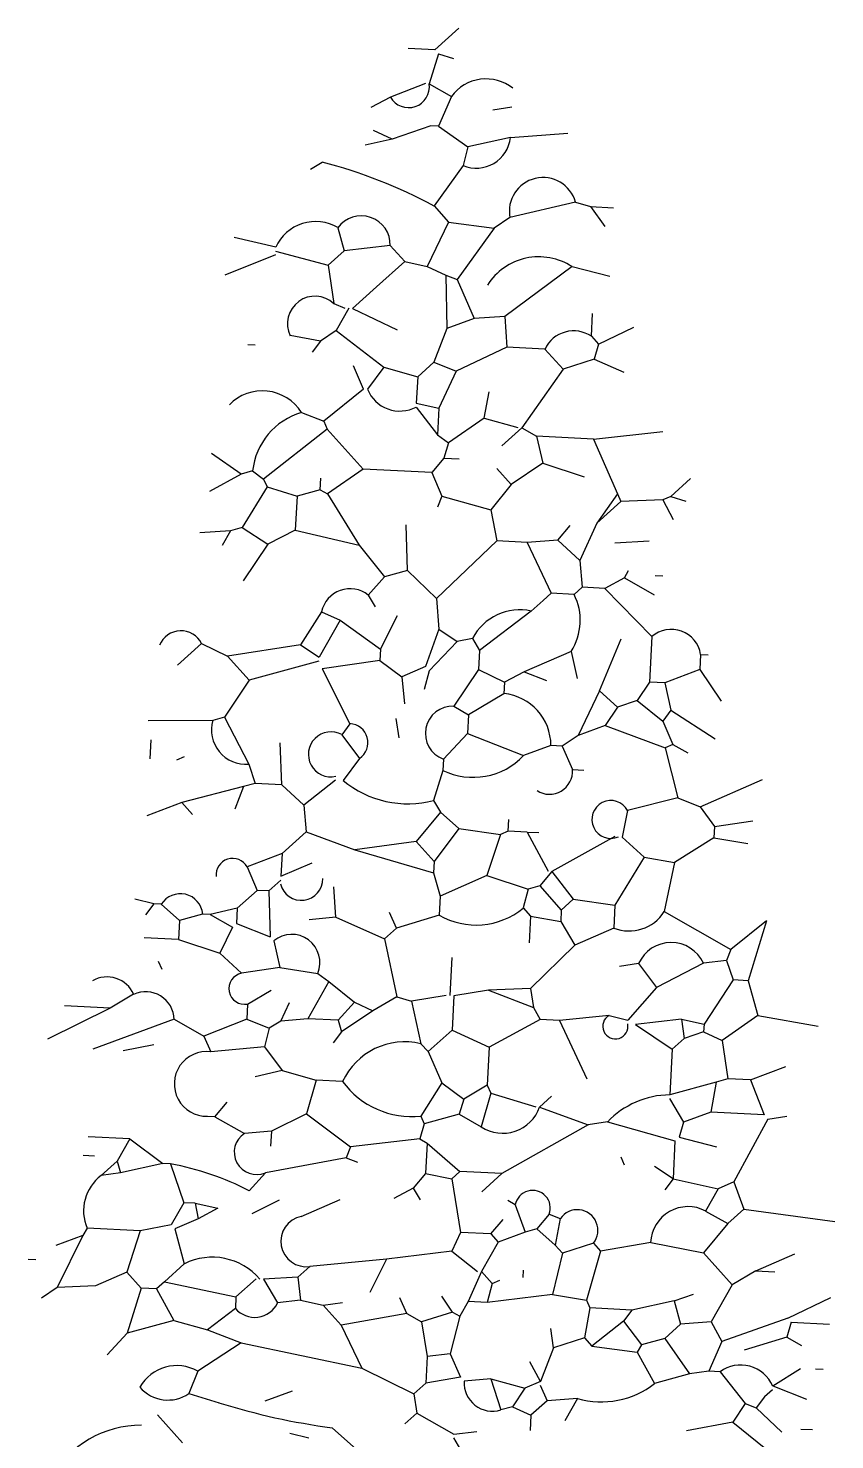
# Model space of a CAD drawing. Header units: millimetres. Extents: x 344.86 to 345.96, y 2530.2 to 2533.22.
# Drawn here: x 344.974 to 345.787, y 2531.794 to 2533.218 of the extents above; entities that cross this region are included whole.
import ezdxf

# ---------------------------------------------------------------- set-up
doc = ezdxf.new("R2010")
doc.units = ezdxf.units.MM
doc.header["$LTSCALE"] = 10
doc.layers.add('Vegetais', color=94, linetype='Continuous')

msp = doc.modelspace()

# ---------------------------------------------------------------- linework, layer by layer
at = {"layer": 'Vegetais'}
for p, q in [((345.3835, 2533.1965), (345.4077, 2533.2183)), ((345.3835, 2533.1965), (345.3566, 2533.1979)), ((345.3871, 2533.1925), (345.3778, 2533.1622)), ((345.3871, 2533.1925), (345.4022, 2533.1879)), ((345.374, 2533.1624), (345.3387, 2533.1489)), ((345.3778, 2533.1622), (345.4002, 2533.1495)), ((345.3387, 2533.1489), (345.3189, 2533.1384)), ((345.4002, 2533.1495), (345.3871, 2533.1195)), ((345.4612, 2533.1386), (345.4418, 2533.1358)), ((345.3403, 2533.1065), (345.3216, 2533.1152)), ((345.3795, 2533.1199), (345.3403, 2533.1065)), ((345.3871, 2533.1195), (345.3795, 2533.1199)), ((345.3871, 2533.1195), (345.4168, 2533.0987)), ((345.4596, 2533.108), (345.5175, 2533.1126)), ((345.3403, 2533.1065), (345.3131, 2533.1003)), ((345.4168, 2533.0987), (345.412, 2533.0797)), ((345.4596, 2533.108), (345.4168, 2533.0987)), ((345.258, 2533.0762), (345.2699, 2533.0833)), ((345.412, 2533.0797), (345.3829, 2533.039)), ((345.3829, 2533.039), (345.3974, 2533.0228)), ((345.5254, 2533.043), (345.4592, 2533.0273)), ((345.5254, 2533.043), (345.5405, 2533.0384)), ((345.5405, 2533.0384), (345.5635, 2533.0372)), ((345.5405, 2533.0384), (345.5548, 2533.0184)), ((345.4592, 2533.0273), (345.4432, 2533.0166)), ((345.2857, 2533.0171), (345.2921, 2532.9937)), ((345.3974, 2533.0228), (345.3759, 2532.9778)), ((345.3974, 2533.0228), (345.4432, 2533.0166)), ((345.4432, 2533.0166), (345.4059, 2532.9647)), ((345.2231, 2532.9973), (345.1813, 2533.0072)), ((345.3385, 2532.999), (345.2921, 2532.9937)), ((345.3385, 2532.999), (345.3531, 2532.9829)), ((345.2227, 2532.9897), (345.1717, 2532.9693)), ((345.2229, 2532.9935), (345.276, 2532.9792)), ((345.2921, 2532.9937), (345.276, 2532.9792)), ((345.3531, 2532.9829), (345.3248, 2532.9574)), ((345.3531, 2532.9829), (345.3759, 2532.9778)), ((345.276, 2532.9792), (345.2816, 2532.9405)), ((345.3759, 2532.9778), (345.3946, 2532.9691)), ((345.3946, 2532.9691), (345.3956, 2532.9153)), ((345.3946, 2532.9691), (345.4059, 2532.9647)), ((345.5219, 2532.9778), (345.454, 2532.9276)), ((345.5219, 2532.9778), (345.5599, 2532.9682)), ((345.3248, 2532.9574), (345.3006, 2532.9356)), ((345.4059, 2532.9647), (345.4231, 2532.9254)), ((345.2816, 2532.9405), (345.2929, 2532.936)), ((345.2968, 2532.9358), (345.2841, 2532.9134)), ((345.3006, 2532.9356), (345.3456, 2532.914)), ((345.4231, 2532.9254), (345.3956, 2532.9153)), ((345.454, 2532.9276), (345.4231, 2532.9254)), ((345.454, 2532.9276), (345.4562, 2532.8967)), ((345.5413, 2532.9076), (345.5425, 2532.9306)), ((345.2841, 2532.9134), (345.2681, 2532.9027)), ((345.2841, 2532.9134), (345.3321, 2532.8763)), ((345.3956, 2532.9153), (345.3823, 2532.8814)), ((345.5486, 2532.8996), (345.5841, 2532.9169)), ((345.2025, 2532.8985), (345.1949, 2532.8989)), ((345.2681, 2532.9027), (345.2377, 2532.9082)), ((345.2681, 2532.9027), (345.2599, 2532.8916)), ((345.4562, 2532.8967), (345.4049, 2532.8725)), ((345.4945, 2532.8947), (345.4562, 2532.8967)), ((345.5413, 2532.9076), (345.5486, 2532.8996)), ((345.5486, 2532.8996), (345.544, 2532.8844)), ((345.3823, 2532.8814), (345.3662, 2532.8668)), ((345.3823, 2532.8814), (345.4049, 2532.8725)), ((345.4945, 2532.8947), (345.5127, 2532.8745)), ((345.544, 2532.8844), (345.5127, 2532.8745)), ((345.544, 2532.8844), (345.574, 2532.8713)), ((345.3117, 2532.8543), (345.3014, 2532.8779)), ((345.3321, 2532.8763), (345.3156, 2532.8541)), ((345.3321, 2532.8763), (345.3662, 2532.8668)), ((345.3662, 2532.8668), (345.3648, 2532.84)), ((345.4049, 2532.8725), (345.3876, 2532.835)), ((345.5127, 2532.8745), (345.4711, 2532.8152)), ((345.3117, 2532.8543), (345.2716, 2532.8218)), ((345.3648, 2532.84), (345.3876, 2532.835)), ((345.4332, 2532.8249), (345.4384, 2532.8515)), ((345.249, 2532.8307), (345.2716, 2532.8218)), ((345.3646, 2532.8362), (345.3862, 2532.8081)), ((345.3876, 2532.835), (345.3862, 2532.8081)), ((345.4332, 2532.8249), (345.3973, 2532.7999)), ((345.4332, 2532.8249), (345.4673, 2532.8154)), ((345.275, 2532.814), (345.2109, 2532.7635)), ((345.2716, 2532.8218), (345.275, 2532.814)), ((345.275, 2532.814), (345.3113, 2532.7736)), ((345.4711, 2532.8152), (345.451, 2532.797)), ((345.4711, 2532.8152), (345.4861, 2532.8067)), ((345.5436, 2532.8037), (345.6132, 2532.8116)), ((345.3862, 2532.8081), (345.3973, 2532.7999)), ((345.3973, 2532.7999), (345.3926, 2532.7847)), ((345.4861, 2532.8067), (345.4923, 2532.7795)), ((345.5436, 2532.8037), (345.4861, 2532.8067)), ((345.5436, 2532.8037), (345.5676, 2532.7486)), ((345.1881, 2532.7685), (345.1584, 2532.7893)), ((345.3926, 2532.7847), (345.3803, 2532.77)), ((345.3926, 2532.7847), (345.408, 2532.7839)), ((345.1881, 2532.7685), (345.1564, 2532.751)), ((345.1998, 2532.7718), (345.1881, 2532.7685)), ((345.1998, 2532.7718), (345.2109, 2532.7635)), ((345.3113, 2532.7736), (345.2754, 2532.7486)), ((345.3803, 2532.77), (345.3113, 2532.7736)), ((345.3803, 2532.77), (345.3906, 2532.7464)), ((345.4604, 2532.7581), (345.4459, 2532.7742)), ((345.4923, 2532.7795), (345.4604, 2532.7581)), ((345.4923, 2532.7795), (345.5339, 2532.7658)), ((345.2143, 2532.7556), (345.1891, 2532.7147)), ((345.2109, 2532.7635), (345.2143, 2532.7556)), ((345.2143, 2532.7556), (345.2446, 2532.7464)), ((345.268, 2532.7528), (345.2686, 2532.7643)), ((345.4604, 2532.7581), (345.4399, 2532.7323)), ((345.6213, 2532.7458), (345.6414, 2532.764)), ((345.2446, 2532.7464), (345.2428, 2532.7118)), ((345.268, 2532.7528), (345.2446, 2532.7464)), ((345.268, 2532.7528), (345.2754, 2532.7486)), ((345.2754, 2532.7486), (345.3073, 2532.6969)), ((345.3906, 2532.7464), (345.3862, 2532.7351)), ((345.3906, 2532.7464), (345.4399, 2532.7323)), ((345.5676, 2532.7486), (345.5468, 2532.719)), ((345.571, 2532.7408), (345.5468, 2532.719)), ((345.5676, 2532.7486), (345.571, 2532.7408)), ((345.6134, 2532.7424), (345.571, 2532.7408)), ((345.6213, 2532.7458), (345.6134, 2532.7424)), ((345.6134, 2532.7424), (345.6239, 2532.7226)), ((345.6213, 2532.7458), (345.6364, 2532.7412)), ((345.4399, 2532.7323), (345.4459, 2532.7012)), ((345.1774, 2532.7114), (345.1465, 2532.7092)), ((345.1774, 2532.7114), (345.1689, 2532.6965)), ((345.1891, 2532.7147), (345.1774, 2532.7114)), ((345.1891, 2532.7147), (345.2151, 2532.6979)), ((345.2428, 2532.7118), (345.2151, 2532.6979)), ((345.2428, 2532.7118), (345.3073, 2532.6969)), ((345.356, 2532.6713), (345.3545, 2532.7175)), ((345.5075, 2532.7018), (345.5198, 2532.7165)), ((345.5468, 2532.719), (345.5295, 2532.6814)), ((345.2151, 2532.6979), (345.1901, 2532.6608)), ((345.3073, 2532.6969), (345.3326, 2532.6649)), ((345.4459, 2532.7012), (345.3852, 2532.6429)), ((345.4766, 2532.6996), (345.4459, 2532.7012)), ((345.5075, 2532.7018), (345.4766, 2532.6996)), ((345.4766, 2532.6996), (345.5008, 2532.6483)), ((345.5075, 2532.7018), (345.5295, 2532.6814)), ((345.5997, 2532.7008), (345.565, 2532.6988)), ((345.356, 2532.6713), (345.3326, 2532.6649)), ((345.356, 2532.6713), (345.3852, 2532.6429)), ((345.5295, 2532.6814), (345.5319, 2532.6544)), ((345.5747, 2532.6637), (345.5789, 2532.6712)), ((345.3326, 2532.6649), (345.3162, 2532.6465)), ((345.5319, 2532.6544), (345.5238, 2532.6471)), ((345.5549, 2532.6532), (345.5319, 2532.6544)), ((345.5747, 2532.6637), (345.5549, 2532.6532)), ((345.5549, 2532.6532), (345.6023, 2532.6046)), ((345.5747, 2532.6637), (345.6045, 2532.6468)), ((345.6132, 2532.6655), (345.6055, 2532.6659)), ((345.3162, 2532.6465), (345.3233, 2532.6346)), ((345.3852, 2532.6429), (345.3874, 2532.612)), ((345.4928, 2532.6411), (345.4807, 2532.6302)), ((345.5008, 2532.6483), (345.4928, 2532.6411)), ((345.5238, 2532.6471), (345.5008, 2532.6483)), ((345.2692, 2532.6297), (345.2482, 2532.5962)), ((345.2692, 2532.6297), (345.288, 2532.6211)), ((345.3287, 2532.592), (345.3459, 2532.6257)), ((345.4807, 2532.6302), (345.4286, 2532.5906)), ((345.288, 2532.6211), (345.2668, 2532.5837)), ((345.288, 2532.6211), (345.3287, 2532.592)), ((345.3874, 2532.612), (345.3739, 2532.5743)), ((345.3874, 2532.612), (345.406, 2532.5995)), ((345.1483, 2532.5976), (345.1241, 2532.5758)), ((345.1483, 2532.5976), (345.1746, 2532.5847)), ((345.2482, 2532.5962), (345.1746, 2532.5847)), ((345.2482, 2532.5962), (345.2668, 2532.5837)), ((345.406, 2532.5995), (345.3776, 2532.5702)), ((345.4215, 2532.6025), (345.406, 2532.5995)), ((345.4215, 2532.6025), (345.4286, 2532.5906)), ((345.5495, 2532.5497), (345.5715, 2532.6024)), ((345.6023, 2532.6046), (345.5999, 2532.5586)), ((345.1746, 2532.5847), (345.1964, 2532.5605)), ((345.3287, 2532.592), (345.3281, 2532.5805)), ((345.4286, 2532.5906), (345.4276, 2532.5714)), ((345.5208, 2532.5896), (345.4736, 2532.569)), ((345.5208, 2532.5896), (345.5271, 2532.5624)), ((345.6514, 2532.5866), (345.6506, 2532.5713)), ((345.6514, 2532.5866), (345.659, 2532.5862)), ((345.2666, 2532.5799), (345.1964, 2532.5605)), ((345.3281, 2532.5805), (345.27, 2532.572)), ((345.27, 2532.572), (345.2979, 2532.5167)), ((345.3281, 2532.5805), (345.3503, 2532.564)), ((345.3739, 2532.5743), (345.3503, 2532.564)), ((345.3776, 2532.5702), (345.3727, 2532.5513)), ((345.4276, 2532.5714), (345.4026, 2532.5343)), ((345.4276, 2532.5714), (345.4538, 2532.5585)), ((345.4736, 2532.569), (345.4538, 2532.5585)), ((345.4736, 2532.569), (345.4962, 2532.5602)), ((345.6506, 2532.5713), (345.6153, 2532.5578)), ((345.6506, 2532.5713), (345.672, 2532.5394)), ((345.1964, 2532.5605), (345.1714, 2532.5234)), ((345.3503, 2532.564), (345.3528, 2532.5369)), ((345.4538, 2532.5585), (345.4532, 2532.547)), ((345.5999, 2532.5586), (345.5874, 2532.54)), ((345.6153, 2532.5578), (345.5999, 2532.5586)), ((345.6153, 2532.5578), (345.6215, 2532.5305)), ((345.4532, 2532.547), (345.4175, 2532.5258)), ((345.5495, 2532.5497), (345.5279, 2532.5047)), ((345.5495, 2532.5497), (345.5678, 2532.5334)), ((345.5874, 2532.54), (345.5678, 2532.5334)), ((345.5874, 2532.54), (345.6132, 2532.5194)), ((345.4026, 2532.5343), (345.4175, 2532.5258)), ((345.4175, 2532.5258), (345.4165, 2532.5067)), ((345.5678, 2532.5334), (345.5553, 2532.5148)), ((345.6215, 2532.5305), (345.6132, 2532.5194)), ((345.6215, 2532.5305), (345.6661, 2532.5013)), ((345.1597, 2532.5201), (345.0943, 2532.5197)), ((345.1714, 2532.5234), (345.1597, 2532.5201)), ((345.1714, 2532.5234), (345.1958, 2532.476)), ((345.2979, 2532.5167), (345.2896, 2532.5056)), ((345.3443, 2532.522), (345.3471, 2532.5026)), ((345.5553, 2532.5148), (345.5279, 2532.5047)), ((345.5553, 2532.5148), (345.6157, 2532.4924)), ((345.6132, 2532.5194), (345.6235, 2532.4958)), ((345.0971, 2532.5004), (345.0961, 2532.4812)), ((345.2293, 2532.455), (345.2277, 2532.4974)), ((345.2896, 2532.5056), (345.3076, 2532.4816)), ((345.4165, 2532.5067), (345.3921, 2532.481)), ((345.4165, 2532.5067), (345.473, 2532.4845)), ((345.5279, 2532.5047), (345.512, 2532.494)), ((345.1308, 2532.4832), (345.1229, 2532.4798)), ((345.5005, 2532.4946), (345.473, 2532.4845)), ((345.512, 2532.494), (345.5005, 2532.4946)), ((345.512, 2532.494), (345.5223, 2532.4704)), ((345.6235, 2532.4958), (345.6157, 2532.4924)), ((345.6157, 2532.4924), (345.6284, 2532.4418)), ((345.6235, 2532.4958), (345.6385, 2532.4874)), ((345.1958, 2532.476), (345.2024, 2532.4564)), ((345.3076, 2532.4816), (345.291, 2532.4594)), ((345.3915, 2532.4695), (345.3822, 2532.4393)), ((345.3921, 2532.481), (345.3915, 2532.4695)), ((345.5223, 2532.4704), (345.5338, 2532.4698)), ((345.2024, 2532.4564), (345.1907, 2532.4532)), ((345.2293, 2532.455), (345.2024, 2532.4564)), ((345.2293, 2532.455), (345.2513, 2532.4346)), ((345.2834, 2532.4598), (345.2513, 2532.4346)), ((345.651, 2532.4329), (345.7139, 2532.4603)), ((345.1907, 2532.4532), (345.1284, 2532.4372)), ((345.1907, 2532.4532), (345.1819, 2532.4306)), ((345.6284, 2532.4418), (345.5778, 2532.429)), ((345.6284, 2532.4418), (345.651, 2532.4329)), ((345.1284, 2532.4372), (345.0931, 2532.4237)), ((345.1284, 2532.4372), (345.1393, 2532.4251)), ((345.2513, 2532.4346), (345.2537, 2532.4076)), ((345.3893, 2532.4274), (345.3647, 2532.3979)), ((345.3822, 2532.4393), (345.3893, 2532.4274)), ((345.3893, 2532.4274), (345.4077, 2532.411)), ((345.5778, 2532.429), (345.5725, 2532.4024)), ((345.651, 2532.4329), (345.6653, 2532.4129)), ((345.4575, 2532.4084), (345.4581, 2532.4199)), ((345.6653, 2532.4129), (345.6647, 2532.4014)), ((345.6653, 2532.4129), (345.7041, 2532.4186)), ((345.2537, 2532.4076), (345.2295, 2532.3858)), ((345.2537, 2532.4076), (345.3027, 2532.3896)), ((345.3647, 2532.3979), (345.3027, 2532.3896)), ((345.3647, 2532.3979), (345.3828, 2532.3777)), ((345.4077, 2532.411), (345.3828, 2532.3777)), ((345.4077, 2532.411), (345.4496, 2532.405)), ((345.4496, 2532.405), (345.4359, 2532.3634)), ((345.4575, 2532.4084), (345.4496, 2532.405)), ((345.4767, 2532.4074), (345.4575, 2532.4084)), ((345.4767, 2532.4074), (345.4977, 2532.3679)), ((345.4767, 2532.4074), (345.4882, 2532.4068)), ((345.5648, 2532.4028), (345.5015, 2532.3677)), ((345.5725, 2532.4024), (345.5945, 2532.382)), ((345.6647, 2532.4014), (345.625, 2532.3766)), ((345.6647, 2532.4014), (345.699, 2532.3958)), ((345.2295, 2532.3858), (345.1942, 2532.3723)), ((345.2295, 2532.3858), (345.2283, 2532.3628)), ((345.3027, 2532.3896), (345.3822, 2532.3662)), ((345.1942, 2532.3723), (345.2045, 2532.3486)), ((345.2283, 2532.3628), (345.2598, 2532.3765)), ((345.3828, 2532.3777), (345.3822, 2532.3662)), ((345.5945, 2532.382), (345.5651, 2532.3336)), ((345.5945, 2532.382), (345.625, 2532.3766)), ((345.625, 2532.3766), (345.6147, 2532.3272)), ((345.2281, 2532.3589), (345.216, 2532.348)), ((345.3822, 2532.3662), (345.3887, 2532.3428)), ((345.4359, 2532.3634), (345.3887, 2532.3428)), ((345.4359, 2532.3634), (345.4775, 2532.3497)), ((345.5015, 2532.3677), (345.4892, 2532.353)), ((345.5015, 2532.3677), (345.5231, 2532.3396)), ((345.2045, 2532.3486), (345.1843, 2532.3305)), ((345.216, 2532.348), (345.2045, 2532.3486)), ((345.216, 2532.348), (345.2174, 2532.3018)), ((345.2838, 2532.3214), (345.2816, 2532.3523)), ((345.3887, 2532.3428), (345.3877, 2532.3237)), ((345.4775, 2532.3497), (345.4726, 2532.3308)), ((345.4892, 2532.353), (345.4775, 2532.3497)), ((345.4892, 2532.353), (345.511, 2532.3287)), ((345.1, 2532.3349), (345.081, 2532.3397)), ((345.1, 2532.3349), (345.0917, 2532.3238)), ((345.1076, 2532.3345), (345.1, 2532.3349)), ((345.1076, 2532.3345), (345.126, 2532.3182)), ((345.1843, 2532.3305), (345.1571, 2532.3242)), ((345.1843, 2532.3305), (345.1835, 2532.3151)), ((345.3447, 2532.3105), (345.3379, 2532.3263)), ((345.4726, 2532.3308), (345.4799, 2532.3227)), ((345.511, 2532.3287), (345.5104, 2532.3172)), ((345.5231, 2532.3396), (345.511, 2532.3287)), ((345.5231, 2532.3396), (345.5651, 2532.3336)), ((345.5651, 2532.3336), (345.5639, 2532.3106)), ((345.6147, 2532.3272), (345.6819, 2532.289)), ((345.126, 2532.3182), (345.125, 2532.299)), ((345.1494, 2532.3246), (345.126, 2532.3182)), ((345.1571, 2532.3242), (345.1494, 2532.3246)), ((345.1571, 2532.3242), (345.1795, 2532.3115)), ((345.1795, 2532.3115), (345.1666, 2532.2853)), ((345.1835, 2532.3151), (345.2174, 2532.3018)), ((345.2838, 2532.3214), (345.2568, 2532.319)), ((345.2838, 2532.3214), (345.3326, 2532.2996)), ((345.3877, 2532.3237), (345.3447, 2532.3105)), ((345.4799, 2532.3227), (345.4785, 2532.2958)), ((345.4799, 2532.3227), (345.5104, 2532.3172)), ((345.5104, 2532.3172), (345.5245, 2532.2934)), ((345.718, 2532.3179), (345.6819, 2532.289)), ((345.718, 2532.3179), (345.6995, 2532.2574)), ((345.125, 2532.299), (345.0905, 2532.3008)), ((345.125, 2532.299), (345.1666, 2532.2853)), ((345.2211, 2532.2978), (345.2273, 2532.2706)), ((345.3447, 2532.3105), (345.3326, 2532.2996)), ((345.3326, 2532.2996), (345.345, 2532.2413)), ((345.5639, 2532.3106), (345.5245, 2532.2934)), ((345.1666, 2532.2853), (345.1886, 2532.2649)), ((345.5245, 2532.2934), (345.4799, 2532.2496)), ((345.6819, 2532.289), (345.6775, 2532.2777)), ((345.1046, 2532.277), (345.1081, 2532.2691)), ((345.2273, 2532.2706), (345.1886, 2532.2649)), ((345.2273, 2532.2706), (345.2654, 2532.2647)), ((345.3988, 2532.2424), (345.4008, 2532.2807)), ((345.5889, 2532.2747), (345.5695, 2532.2719)), ((345.5889, 2532.2747), (345.6068, 2532.2507)), ((345.6543, 2532.2751), (345.6068, 2532.2507)), ((345.6775, 2532.2777), (345.6543, 2532.2751)), ((345.6775, 2532.2777), (345.6841, 2532.2582)), ((345.2765, 2532.2565), (345.2554, 2532.2191)), ((345.2654, 2532.2647), (345.2765, 2532.2565)), ((345.2765, 2532.2565), (345.3024, 2532.2359)), ((345.6841, 2532.2582), (345.6549, 2532.2136)), ((345.6995, 2532.2574), (345.6841, 2532.2582)), ((345.6995, 2532.2574), (345.7091, 2532.2222)), ((345.0798, 2532.2437), (345.056, 2532.2296)), ((345.1946, 2532.2338), (345.2184, 2532.248)), ((345.345, 2532.2413), (345.3211, 2532.2272)), ((345.345, 2532.2413), (345.3601, 2532.2367)), ((345.395, 2532.2426), (345.3601, 2532.2367)), ((345.4027, 2532.2422), (345.4009, 2532.2077)), ((345.4376, 2532.248), (345.4027, 2532.2422)), ((345.4799, 2532.2496), (345.4376, 2532.248)), ((345.4376, 2532.248), (345.4828, 2532.2303)), ((345.4799, 2532.2496), (345.4828, 2532.2303)), ((345.6068, 2532.2507), (345.5782, 2532.2176)), ((345.056, 2532.2296), (344.9929, 2532.1983)), ((345.056, 2532.2296), (345.01, 2532.232)), ((345.1946, 2532.2338), (345.1938, 2532.2185)), ((345.2283, 2532.2167), (345.237, 2532.2355)), ((345.3024, 2532.2359), (345.286, 2532.2175)), ((345.3211, 2532.2272), (345.2893, 2532.2058)), ((345.3024, 2532.2359), (345.3211, 2532.2272)), ((345.3601, 2532.2367), (345.3694, 2532.1939)), ((345.4828, 2532.2303), (345.4898, 2532.2184)), ((345.1208, 2532.2185), (345.0385, 2532.1882)), ((345.1208, 2532.2185), (345.1507, 2532.2015)), ((345.1938, 2532.2185), (345.1507, 2532.2015)), ((345.1938, 2532.2185), (345.2164, 2532.2096)), ((345.2283, 2532.2167), (345.2164, 2532.2096)), ((345.2554, 2532.2191), (345.2283, 2532.2167)), ((345.286, 2532.2175), (345.2554, 2532.2191)), ((345.286, 2532.2175), (345.2893, 2532.2058)), ((345.4898, 2532.2184), (345.4384, 2532.1903)), ((345.509, 2532.2174), (345.4898, 2532.2184)), ((345.5592, 2532.2224), (345.509, 2532.2174)), ((345.509, 2532.2174), (345.5367, 2532.1583)), ((345.5592, 2532.2224), (345.5782, 2532.2176)), ((345.6321, 2532.2186), (345.5857, 2532.2133)), ((345.5857, 2532.2133), (345.6228, 2532.1883)), ((345.6321, 2532.2186), (345.6549, 2532.2136)), ((345.6321, 2532.2186), (345.6349, 2532.1992)), ((345.6549, 2532.2136), (345.6545, 2532.2059)), ((345.7091, 2532.2222), (345.6732, 2532.1972)), ((345.7091, 2532.2222), (345.7701, 2532.2114)), ((345.1507, 2532.2015), (345.1575, 2532.1858)), ((345.2164, 2532.2096), (345.2116, 2532.1907)), ((345.2893, 2532.2058), (345.281, 2532.1947)), ((345.4009, 2532.2077), (345.3766, 2532.1859)), ((345.4009, 2532.2077), (345.4384, 2532.1903)), ((345.6349, 2532.1992), (345.6228, 2532.1883)), ((345.6545, 2532.2059), (345.6349, 2532.1992)), ((345.6545, 2532.2059), (345.6732, 2532.1972)), ((345.1002, 2532.1927), (345.0691, 2532.1866)), ((345.2116, 2532.1907), (345.1575, 2532.1858)), ((345.2116, 2532.1907), (345.2296, 2532.1667)), ((345.3694, 2532.1939), (345.3766, 2532.1859)), ((345.3766, 2532.1859), (345.3904, 2532.1544)), ((345.4384, 2532.1903), (345.4364, 2532.152)), ((345.6228, 2532.1883), (345.6204, 2532.1423)), ((345.6732, 2532.1972), (345.6789, 2532.1585)), ((345.7019, 2532.1573), (345.7372, 2532.1708)), ((345.2296, 2532.1667), (345.2023, 2532.1604)), ((345.2296, 2532.1667), (345.2637, 2532.1572)), ((345.2637, 2532.1572), (345.2542, 2532.1231)), ((345.2905, 2532.1558), (345.2637, 2532.1572)), ((345.6672, 2532.1552), (345.6204, 2532.1423)), ((345.6672, 2532.1552), (345.6618, 2532.1248)), ((345.6789, 2532.1585), (345.6672, 2532.1552)), ((345.7019, 2532.1573), (345.6789, 2532.1585)), ((345.7019, 2532.1573), (345.7154, 2532.122)), ((345.3904, 2532.1544), (345.3694, 2532.1209)), ((345.3904, 2532.1544), (345.4126, 2532.1378)), ((345.4364, 2532.152), (345.4126, 2532.1378)), ((345.4398, 2532.1441), (345.4303, 2532.11)), ((345.4364, 2532.152), (345.4398, 2532.1441)), ((345.4398, 2532.1441), (345.4852, 2532.1302)), ((345.489, 2532.13), (345.5011, 2532.1409)), ((345.1618, 2532.1202), (345.1741, 2532.135)), ((345.4126, 2532.1378), (345.4079, 2532.1227)), ((345.489, 2532.13), (345.5381, 2532.112)), ((345.6202, 2532.1385), (345.6343, 2532.1147)), ((345.1618, 2532.1202), (345.1541, 2532.1206)), ((345.1618, 2532.1202), (345.1916, 2532.1033)), ((345.2542, 2532.1231), (345.2187, 2532.1057)), ((345.2542, 2532.1231), (345.2986, 2532.09)), ((345.3728, 2532.113), (345.3682, 2532.0979)), ((345.3694, 2532.1209), (345.3728, 2532.113)), ((345.4079, 2532.1227), (345.3728, 2532.113)), ((345.4079, 2532.1227), (345.4303, 2532.11)), ((345.5574, 2532.1149), (345.5381, 2532.112)), ((345.5574, 2532.1149), (345.6256, 2532.0959)), ((345.6343, 2532.1147), (345.6297, 2532.0996)), ((345.6618, 2532.1248), (345.6343, 2532.1147)), ((345.7154, 2532.122), (345.6618, 2532.1248)), ((345.7191, 2532.1179), (345.685, 2532.0544)), ((345.7191, 2532.1179), (345.7384, 2532.1208)), ((345.076, 2532.0978), (345.0338, 2532.1)), ((345.076, 2532.0978), (345.0633, 2532.0754)), ((345.076, 2532.0978), (345.1093, 2532.073)), ((345.2187, 2532.1057), (345.1916, 2532.1033)), ((345.2187, 2532.1057), (345.2179, 2532.0904)), ((345.3682, 2532.0979), (345.2986, 2532.09)), ((345.3682, 2532.0979), (345.3757, 2532.0937)), ((345.5381, 2532.112), (345.4509, 2532.0628)), ((345.6297, 2532.0996), (345.6676, 2532.0899)), ((345.2986, 2532.09), (345.2941, 2532.0787)), ((345.3757, 2532.0937), (345.374, 2532.063)), ((345.3757, 2532.0937), (345.4087, 2532.065)), ((345.6256, 2532.0959), (345.6236, 2532.0576)), ((345.0405, 2532.0805), (345.029, 2532.0811)), ((345.0633, 2532.0754), (345.0472, 2532.0609)), ((345.0633, 2532.0754), (345.0665, 2532.0637)), ((345.1093, 2532.073), (345.0665, 2532.0637)), ((345.117, 2532.0726), (345.1093, 2532.073)), ((345.117, 2532.0726), (345.1303, 2532.0335)), ((345.2941, 2532.0787), (345.2126, 2532.0637)), ((345.2941, 2532.0787), (345.3054, 2532.0743)), ((345.571, 2532.0796), (345.5744, 2532.0717)), ((345.6236, 2532.0576), (345.6051, 2532.0701)), ((345.0665, 2532.0637), (345.0472, 2532.0609)), ((345.1963, 2532.0454), (345.2126, 2532.0637)), ((345.374, 2532.063), (345.3617, 2532.0482)), ((345.374, 2532.063), (345.4007, 2532.0577)), ((345.4087, 2532.065), (345.4007, 2532.0577)), ((345.4007, 2532.0577), (345.4094, 2532.0035)), ((345.4509, 2532.0628), (345.4087, 2532.065)), ((345.4509, 2532.0628), (345.4307, 2532.0446)), ((345.6236, 2532.0576), (345.6154, 2532.0465)), ((345.6236, 2532.0576), (345.6692, 2532.0475)), ((345.3617, 2532.0482), (345.342, 2532.0378)), ((345.3617, 2532.0482), (345.3688, 2532.0363)), ((345.6692, 2532.0475), (345.6565, 2532.0251)), ((345.685, 2532.0544), (345.6692, 2532.0475)), ((345.685, 2532.0544), (345.6951, 2532.0269)), ((345.1303, 2532.0335), (345.1176, 2532.0111)), ((345.1418, 2532.0329), (345.1303, 2532.0335)), ((345.1418, 2532.0329), (345.1448, 2532.0173)), ((345.1418, 2532.0329), (345.1646, 2532.0278)), ((345.1646, 2532.0278), (345.1448, 2532.0173)), ((345.2266, 2532.0361), (345.1989, 2532.0222)), ((345.2487, 2532.0196), (345.2881, 2532.0367)), ((345.4646, 2532.0313), (345.4572, 2532.0356)), ((345.4646, 2532.0313), (345.4747, 2532.0039)), ((345.6951, 2532.0269), (345.6789, 2532.0124)), ((345.6951, 2532.0269), (345.7867, 2532.0144)), ((345.1448, 2532.0173), (345.1212, 2532.007)), ((345.44, 2532.0019), (345.4523, 2532.0166)), ((345.4987, 2532.0218), (345.4864, 2532.0071)), ((345.4987, 2532.0218), (345.51, 2532.0174)), ((345.51, 2532.0174), (345.5048, 2531.9908)), ((345.6789, 2532.0124), (345.6543, 2531.9829)), ((345.6565, 2532.0251), (345.6789, 2532.0124)), ((345.0286, 2532.0004), (345.0012, 2531.9903)), ((345.0286, 2532.0004), (345.0028, 2531.9479)), ((345.0329, 2532.0078), (345.0286, 2532.0004)), ((345.0865, 2532.005), (345.0329, 2532.0078)), ((345.0865, 2532.005), (345.0728, 2531.9634)), ((345.1176, 2532.0111), (345.0865, 2532.005)), ((345.1212, 2532.007), (345.1309, 2531.9719)), ((345.4094, 2532.0035), (345.4007, 2531.9847)), ((345.44, 2532.0019), (345.4094, 2532.0035)), ((345.44, 2532.0019), (345.4473, 2531.9938)), ((345.4747, 2532.0039), (345.4473, 2531.9938)), ((345.4864, 2532.0071), (345.4747, 2532.0039)), ((345.4864, 2532.0071), (345.5048, 2531.9908)), ((345.4007, 2531.9847), (345.3349, 2531.9766)), ((345.4007, 2531.9847), (345.4265, 2531.9641)), ((345.4473, 2531.9938), (345.4304, 2531.9639)), ((345.5048, 2531.9908), (345.5121, 2531.9827)), ((345.5433, 2531.9926), (345.5121, 2531.9827)), ((345.5506, 2531.9845), (345.5365, 2531.9353)), ((345.5433, 2531.9926), (345.5506, 2531.9845)), ((345.6011, 2531.9934), (345.5506, 2531.9845)), ((345.6011, 2531.9934), (345.6543, 2531.9829)), ((344.9812, 2531.9759), (344.9736, 2531.9763)), ((345.1309, 2531.9719), (345.1108, 2531.9538)), ((345.3349, 2531.9766), (345.2576, 2531.9691)), ((345.3349, 2531.9766), (345.3178, 2531.9429)), ((345.5121, 2531.9827), (345.5022, 2531.9409)), ((345.6543, 2531.9829), (345.6834, 2531.9507)), ((345.7072, 2531.9648), (345.7465, 2531.982)), ((345.0728, 2531.9634), (345.0414, 2531.9497)), ((345.0728, 2531.9634), (345.0874, 2531.9473)), ((345.2032, 2531.9566), (345.183, 2531.9384)), ((345.2455, 2531.9582), (345.2108, 2531.9562)), ((345.2108, 2531.9562), (345.225, 2531.9324)), ((345.2576, 2531.9691), (345.2455, 2531.9582)), ((345.2455, 2531.9582), (345.2482, 2531.935)), ((345.4304, 2531.9639), (345.4172, 2531.9339)), ((345.4304, 2531.9639), (345.4413, 2531.9518)), ((345.4727, 2531.9655), (345.4723, 2531.9579)), ((345.7072, 2531.9648), (345.6834, 2531.9507)), ((345.7072, 2531.9648), (345.7264, 2531.9638)), ((345.0028, 2531.9479), (344.9869, 2531.9372)), ((345.0414, 2531.9497), (345.0028, 2531.9479)), ((345.0874, 2531.9473), (345.0734, 2531.9019)), ((345.1027, 2531.9465), (345.0874, 2531.9473)), ((345.1108, 2531.9538), (345.1027, 2531.9465)), ((345.1027, 2531.9465), (345.1203, 2531.9148)), ((345.1108, 2531.9538), (345.183, 2531.9384)), ((345.4413, 2531.9518), (345.4364, 2531.9328)), ((345.4413, 2531.9518), (345.4491, 2531.9552)), ((345.6249, 2531.9345), (345.6444, 2531.9412)), ((345.6834, 2531.9507), (345.6622, 2531.9133)), ((345.1824, 2531.9269), (345.1544, 2531.9053)), ((345.183, 2531.9384), (345.1824, 2531.9269)), ((345.2482, 2531.935), (345.225, 2531.9324)), ((345.2482, 2531.935), (345.271, 2531.93)), ((345.271, 2531.93), (345.2903, 2531.9328)), ((345.271, 2531.93), (345.2891, 2531.9098)), ((345.3551, 2531.9217), (345.3482, 2531.9375)), ((345.4013, 2531.9232), (345.3906, 2531.9391)), ((345.4172, 2531.9339), (345.4088, 2531.9189)), ((345.4364, 2531.9328), (345.4172, 2531.9339)), ((345.5022, 2531.9409), (345.4364, 2531.9328)), ((345.5022, 2531.9409), (345.5365, 2531.9353)), ((345.5399, 2531.9274), (345.5345, 2531.897)), ((345.5365, 2531.9353), (345.5399, 2531.9274)), ((345.5821, 2531.9252), (345.5399, 2531.9274)), ((345.6249, 2531.9345), (345.5821, 2531.9252)), ((345.6249, 2531.9345), (345.6313, 2531.9111)), ((345.7393, 2531.917), (345.7827, 2531.9378)), ((345.1203, 2531.9148), (345.0734, 2531.9019)), ((345.1203, 2531.9148), (345.1544, 2531.9053)), ((345.3551, 2531.9217), (345.2891, 2531.9098)), ((345.3551, 2531.9217), (345.37, 2531.9133)), ((345.4013, 2531.9232), (345.37, 2531.9133)), ((345.37, 2531.9133), (345.3759, 2531.8784)), ((345.4088, 2531.9189), (345.3991, 2531.881)), ((345.4013, 2531.9232), (345.4088, 2531.9189)), ((345.5738, 2531.9141), (345.5418, 2531.8889)), ((345.5821, 2531.9252), (345.5738, 2531.9141)), ((345.5738, 2531.9141), (345.5918, 2531.8901)), ((345.6622, 2531.9133), (345.6313, 2531.9111)), ((345.6622, 2531.9133), (345.6727, 2531.8936)), ((345.7393, 2531.917), (345.6727, 2531.8936)), ((345.7429, 2531.9129), (345.7383, 2531.8978)), ((345.7429, 2531.9129), (345.7813, 2531.9109)), ((345.0734, 2531.9019), (345.0531, 2531.8799)), ((345.1544, 2531.9053), (345.1883, 2531.892)), ((345.2891, 2531.9098), (345.3099, 2531.8664)), ((345.5032, 2531.8871), (345.5004, 2531.9064)), ((345.6313, 2531.9111), (345.6152, 2531.8966)), ((345.1883, 2531.892), (345.1445, 2531.8636)), ((345.1883, 2531.892), (345.3099, 2531.8664)), ((345.5032, 2531.8871), (345.4899, 2531.8532)), ((345.5345, 2531.897), (345.5032, 2531.8871)), ((345.5345, 2531.897), (345.5418, 2531.8889)), ((345.5418, 2531.8889), (345.5876, 2531.8826)), ((345.5918, 2531.8901), (345.5876, 2531.8826)), ((345.6152, 2531.8966), (345.5918, 2531.8901)), ((345.6152, 2531.8966), (345.6402, 2531.8607)), ((345.6727, 2531.8936), (345.6596, 2531.8635)), ((345.7383, 2531.8978), (345.6953, 2531.8847)), ((345.7383, 2531.8978), (345.7532, 2531.8893)), ((345.3759, 2531.8784), (345.3745, 2531.8515)), ((345.3991, 2531.881), (345.3759, 2531.8784)), ((345.3991, 2531.881), (345.4094, 2531.8574)), ((345.4899, 2531.8532), (345.4794, 2531.8729)), ((345.5876, 2531.8826), (345.6051, 2531.851)), ((345.1445, 2531.8636), (345.1356, 2531.841)), ((345.3099, 2531.8664), (345.3624, 2531.8406)), ((345.4094, 2531.8574), (345.3745, 2531.8515)), ((345.4401, 2531.8558), (345.413, 2531.8533)), ((345.4401, 2531.8558), (345.4742, 2531.8463)), ((345.4401, 2531.8558), (345.45, 2531.8245)), ((345.6402, 2531.8607), (345.6051, 2531.851)), ((345.6596, 2531.8635), (345.6402, 2531.8607)), ((345.6711, 2531.8629), (345.6596, 2531.8635)), ((345.6711, 2531.8629), (345.6963, 2531.8308)), ((345.7242, 2531.8486), (345.752, 2531.8663)), ((345.775, 2531.8651), (345.7673, 2531.8655)), ((345.2395, 2531.8432), (345.2121, 2531.8331)), ((345.3745, 2531.8515), (345.3624, 2531.8406)), ((345.4742, 2531.8463), (345.4617, 2531.8277)), ((345.4899, 2531.8532), (345.4742, 2531.8463)), ((345.4897, 2531.8493), (345.4966, 2531.8336)), ((345.724, 2531.8447), (345.7159, 2531.8375)), ((345.7242, 2531.8486), (345.7581, 2531.8353)), ((345.1356, 2531.841), (345.1659, 2531.8317)), ((345.3624, 2531.8406), (345.3652, 2531.8213)), ((345.4617, 2531.8277), (345.45, 2531.8245)), ((345.4617, 2531.8277), (345.4804, 2531.8191)), ((345.4966, 2531.8336), (345.4804, 2531.8191)), ((345.5274, 2531.8358), (345.4966, 2531.8336)), ((345.5274, 2531.8358), (345.5147, 2531.8134)), ((345.6963, 2531.8308), (345.6838, 2531.8122)), ((345.6963, 2531.8308), (345.7076, 2531.8264)), ((345.7159, 2531.8375), (345.7076, 2531.8264)), ((345.1292, 2531.7913), (345.1037, 2531.8196)), ((345.3652, 2531.8213), (345.3531, 2531.8104)), ((345.3652, 2531.8213), (345.4026, 2531.8001)), ((345.4804, 2531.8191), (345.4796, 2531.8037)), ((345.7076, 2531.8264), (345.7333, 2531.802)), ((345.2373, 2531.8011), (345.2563, 2531.7962)), ((345.3166, 2531.7738), (345.2799, 2531.8065)), ((345.4026, 2531.8001), (345.4258, 2531.8027)), ((345.6838, 2531.8122), (345.6372, 2531.8032)), ((345.6838, 2531.8122), (345.7244, 2531.7794)), ((345.7641, 2531.8042), (345.7526, 2531.8048)), ((345.4024, 2531.7962), (345.4094, 2531.7843))]:
    msp.add_line(p, q, dxfattribs=at)
for centre, radius, start, end in [((345.4352, 2533.1238), 0.0434, 51.578, 143.6615), ((345.357, 2533.1592), 0.021, 209.421, 8.182), ((345.4252, 2533.1117), 0.0346, 247.56, 353.82), ((345.1423, 2532.5922), 0.5074, 61.695, 75.435), ((345.4926, 2533.0337), 0.034, 15.8089, 190.97), ((345.3093, 2532.9999), 0.0292, 358.157, 143.952), ((345.2632, 2532.9794), 0.0439, 59.245, 155.867), ((345.4885, 2532.9258), 0.0619, 57.255, 147.2551), ((345.2626, 2532.9203), 0.0277, 46.595, 205.985), ((345.5235, 2532.881), 0.032, 56.168, 154.7035), ((345.3482, 2532.8673), 0.0352, 201.9619, 297.833), ((345.2097, 2532.8061), 0.0464, 31.999, 135.9755), ((345.2686, 2532.7643), 0.0692, 106.44, 173.8202), ((345.2979, 2532.6236), 0.0293, 51.296, 167.9447), ((345.4725, 2532.621), 0.0576, 327.018, 26.982), ((345.4689, 2532.5784), 0.0532, 77.1978, 152.9478), ((345.6219, 2532.582), 0.0299, 8.952, 130.8428), ((345.1275, 2532.587), 0.0234, 26.97, 157.4197), ((345.4478, 2532.4947), 0.0527, 359.9249, 84.0749), ((345.4014, 2532.5069), 0.0275, 87.466, 250.274), ((345.193, 2532.5105), 0.0347, 163.866, 274.681), ((345.2969, 2532.4976), 0.0192, 303.8699, 86.9997), ((345.2787, 2532.4858), 0.0227, 61.1749, 282.435), ((345.422, 2532.5328), 0.0702, 244.234, 316.55), ((345.4991, 2532.4687), 0.0232, 237.255, 4.125), ((345.3561, 2532.5374), 0.1015, 230.154, 284.921), ((345.5609, 2532.4201), 0.0191, 27.996, 294.113), ((345.1796, 2532.364), 0.0168, 29.651, 185.4619), ((345.2489, 2532.3601), 0.0216, 193.42, 1.189), ((345.1269, 2532.3226), 0.0226, 5.13, 148.2601), ((345.4251, 2532.3884), 0.0748, 240.017, 309.514), ((345.5793, 2532.3494), 0.0418, 248.232, 327.843), ((345.2391, 2532.2757), 0.0285, 337.346, 129.2737), ((345.6217, 2532.2601), 0.0359, 24.671, 156.0622), ((345.0529, 2532.2319), 0.0294, 23.623, 119.8675), ((345.1916, 2532.2494), 0.0158, 101.036, 281.036), ((345.0919, 2532.2174), 0.0289, 2.079, 114.6993), ((345.5655, 2532.2114), 0.0127, 119.661, 10.737), ((345.1535, 2532.1533), 0.0327, 82.888, 271.112), ((345.3532, 2532.1266), 0.0692, 76.521, 155.1), ((345.3604, 2532.2072), 0.0868, 216.348, 275.943), ((345.6215, 2532.0538), 0.0885, 90.7314, 136.3987), ((345.4519, 2532.1428), 0.0393, 236.676, 340.927), ((345.2037, 2532.0844), 0.0225, 122.574, 293.353), ((345.0674, 2531.7991), 0.278, 62.3809, 79.7276), ((345.0741, 2532.0251), 0.0448, 127.0299, 202.78), ((345.4821, 2532.0281), 0.0178, 339.501, 169.4408), ((345.6388, 2531.9917), 0.0378, 62.011, 177.46), ((345.2538, 2531.9945), 0.0256, 101.375, 278.614), ((345.5271, 2532.0056), 0.0208, 321.401, 145.2193), ((345.159, 2531.9153), 0.0632, 40.594, 116.3444), ((345.2019, 2531.9434), 0.0256, 220.21, 334.4), ((345.1233, 2531.8262), 0.0429, 60.435, 150.4346), ((345.6919, 2531.8346), 0.0351, 23.422, 126.388), ((345.1144, 2531.8721), 0.0377, 220.967, 304.235), ((345.4415, 2531.8517), 0.0285, 176.703, 287.313), ((345.5511, 2531.9211), 0.0885, 254.471, 307.601), ((345.3677, 2532.4746), 0.6739, 252.5679, 262.5079), ((345.0869, 2531.7054), 0.1035, 89.4878, 150.735)]:
    msp.add_arc(centre, radius, start, end, dxfattribs=at)

doc.saveas('drawing.dxf')
